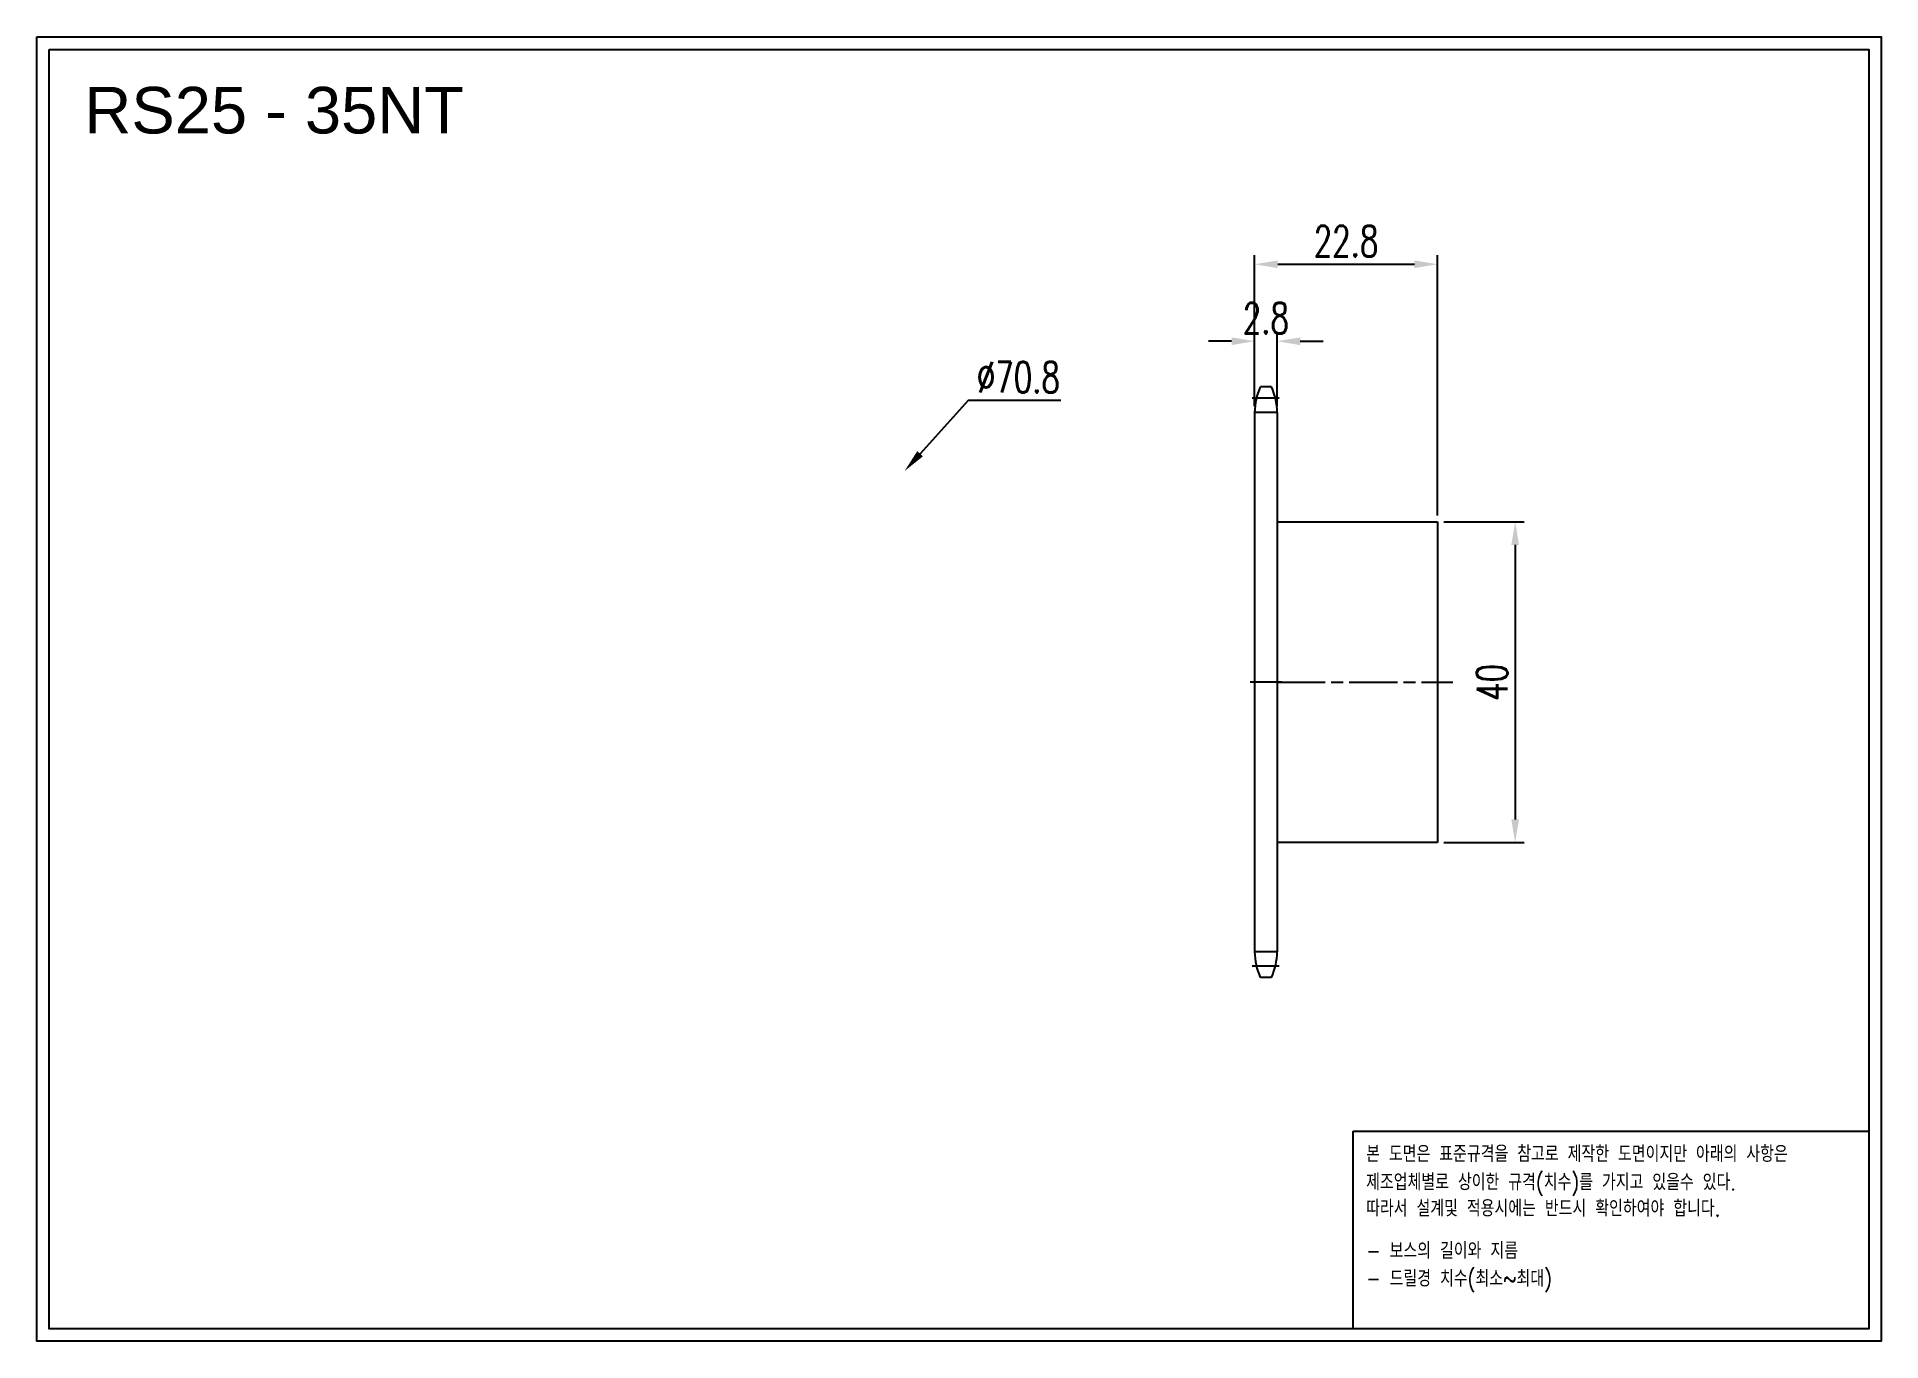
# Model space of a CAD drawing. Header units: millimetres. Extents: x -66885 to -66655, y 1448 to 1611.
import ezdxf

# ---------------------------------------------------------------- set-up
doc = ezdxf.new("R2010")
doc.units = ezdxf.units.MM
for name, pattern in [('AM_ISO02W050', [7.5, 6, -1.5]), ('AM_ISO02W050x2', [3.75, 3, -0.75]), ('AM_ISO08W050', [18, 12, -1.5, 3, -1.5]), ('AM_ISO08W050x2', [9, 6, -0.75, 1.5, -0.75])]:
    doc.linetypes.add(name, pattern=pattern)
for name, color, linetype, lineweight in [('AM_3N', 6, 'AM_ISO02W050', 25), ('AM_7', 4, 'AM_ISO08W050', 25), ('AM_7N', 4, 'AM_ISO08W050', 25)]:
    doc.layers.add(name, color=color, linetype=linetype, lineweight=lineweight)
doc.layers.add('S-DIM', color=7, linetype='Continuous')
doc.styles.add('HAN', font='ROMANS.shx', dxfattribs={"width": 0.7, "bigfont": 'whgtxt.shx'})
doc.styles.add('HSG', font='SIMPLEX.shx', dxfattribs={"width": 0.7, "bigfont": 'HSG.shx'})
doc.styles.get("Standard").update_dxf_attribs({"font": 'arial.ttf'})
doc.dimstyles.new('APP4', dxfattribs={"dimscale": 1.6, "dimtxt": 2.4, "dimasz": 1.8, "dimexe": 0.7, "dimexo": 0.5, "dimgap": 0.6, "dimtad": 1, "dimtoh": 1, "dimdec": 1, "dimrnd": 0.01, "dimzin": 9, "dimdsep": 46, "dimtxsty": 'HSG', "dimcen": 0, "dimclrd": 1, "dimclre": 1, "dimclrt": 256, "dimazin": 2, "dimtp": 1, "dimtm": 1, "dimtfac": 0.5, "dimtdec": 1, "dimtofl": 0, "dimtmove": 0, "dimatfit": 3, "dimfxl": 0, "dimtvp": 1, "dimtolj": 2, "dimlwd": -1, "dimlwe": -1, "dimarcsym": 0})

# ---------------------------------------------------------------- blocks, each defined once
blk = doc.blocks.new('*D2')
at = {"layer": 'Defpoints', "color": 0, "transparency": 16777216}
for p in [(-66710.64, 1550.11), (-66710.64, 1510.11), (-66700.95, 1510.11)]:
    blk.add_point(p, dxfattribs=at)
at = {"layer": 'S-DIM', "color": 1, "transparency": 16777216}
for p, q in [((-66709.84, 1550.11), (-66699.83, 1550.11)), ((-66700.95, 1547.23), (-66700.95, 1512.99)), ((-66709.84, 1510.11), (-66699.83, 1510.11))]:
    blk.add_line(p, q, dxfattribs=at)
for points in [[(-66701.43, 1547.23), (-66700.47, 1547.23), (-66700.95, 1550.11)], [(-66701.43, 1512.99), (-66700.47, 1512.99), (-66700.95, 1510.11)]]:
    blk.add_solid(points, dxfattribs=at)
at = {"layer": 'S-DIM', "transparency": 16777216, "insert": (-66703.83, 1530.08), "char_height": 3.84, "attachment_point": 5, "rotation": 90, "style": 'HSG'}
blk.add_mtext('\\A2;40', dxfattribs=at)
blk = doc.blocks.new('e567sfgjss')
for p, q in [((-66937.69, 488.79), (-66917.69, 488.79)), ((-66917.69, 488.79), (-66917.69, 448.79)), ((-66917.69, 448.79), (-66937.69, 448.79))]:
    blk.add_line(p, q)
at = {"layer": 'AM_7N', "linetype": 'AM_ISO08W050x2'}
blk.add_line((-66937.69, 468.79), (-66915.79, 468.79), dxfattribs=at)
blk = doc.blocks.new('*D3')
at = {"layer": 'Defpoints', "color": 0, "transparency": 16777216}
for p in [(-66777.09, 1556.45), (-66824.44, 1503.77)]:
    blk.add_point(p, dxfattribs=at)
at = {"layer": 'S-DIM', "color": 1, "transparency": 16777216}
for p, q in [((-66769.18, 1565.25), (-66775.17, 1558.59)), ((-66757.6, 1565.25), (-66769.18, 1565.25))]:
    blk.add_line(p, q, dxfattribs=at)
blk.add_solid([(-66775.52, 1558.92), (-66774.81, 1558.27), (-66777.09, 1556.45)], dxfattribs=at)
at = {"layer": 'S-DIM', "transparency": 16777216, "insert": (-66762.91, 1568.13), "char_height": 3.84, "attachment_point": 5, "style": 'HSG'}
blk.add_mtext('\\A2;∅70.8', dxfattribs=at)
blk = doc.blocks.new('*D4')
at = {"layer": 'Defpoints', "color": 0, "transparency": 16777216}
for p in [(-66730.64, 1572.62), (-66733.44, 1563.73), (-66730.64, 1563.73)]:
    blk.add_point(p, dxfattribs=at)
at = {"layer": 'S-DIM', "color": 1, "transparency": 16777216}
for p, q in [((-66733.44, 1564.53), (-66733.44, 1573.74)), ((-66730.64, 1564.53), (-66730.64, 1573.74)), ((-66736.32, 1572.62), (-66739.2, 1572.62)), ((-66727.76, 1572.62), (-66724.88, 1572.62))]:
    blk.add_line(p, q, dxfattribs=at)
for points in [[(-66736.32, 1573.1), (-66736.32, 1572.14), (-66733.44, 1572.62)], [(-66727.76, 1573.1), (-66727.76, 1572.14), (-66730.64, 1572.62)]]:
    blk.add_solid(points, dxfattribs=at)
at = {"layer": 'S-DIM', "transparency": 16777216, "insert": (-66732.04, 1575.5), "char_height": 3.84, "attachment_point": 5, "style": 'HSG'}
blk.add_mtext('\\A2;2.8', dxfattribs=at)
blk = doc.blocks.new('*D5')
at = {"layer": 'Defpoints', "color": 0, "transparency": 16777216}
for p in [(-66710.64, 1582.22), (-66733.44, 1563.73), (-66710.64, 1550.11)]:
    blk.add_point(p, dxfattribs=at)
at = {"layer": 'S-DIM', "color": 1, "transparency": 16777216}
for p, q in [((-66733.44, 1564.53), (-66733.44, 1583.34)), ((-66710.64, 1550.91), (-66710.64, 1583.34)), ((-66730.56, 1582.22), (-66713.52, 1582.22))]:
    blk.add_line(p, q, dxfattribs=at)
for points in [[(-66730.56, 1582.7), (-66730.56, 1581.74), (-66733.44, 1582.22)], [(-66713.52, 1582.7), (-66713.52, 1581.74), (-66710.64, 1582.22)]]:
    blk.add_solid(points, dxfattribs=at)
at = {"layer": 'S-DIM', "transparency": 16777216, "insert": (-66722.04, 1585.1), "char_height": 3.84, "attachment_point": 5, "style": 'HSG'}
blk.add_mtext('\\A2;22.8', dxfattribs=at)
blk = doc.blocks.new('notice1')
at = {"color": 4}
blk.add_lwpolyline([(-22142.12, 1735.9), (-22053.8, 1735.9), (-22053.8, 1702.07), (-22142.12, 1702.07)], close=True, dxfattribs=at)
at = {"color": 4, "style": 'HAN', "width": 0.8}
for s, p in [('본 도면은 표준규격을 참고로 제작한 도면이지만 아래의 사항은', (-22139.9, 1730.62)), ('제조업체별로 상이한 규격(치수)를 가지고 있을수 있다.', (-22139.9, 1725.78)), ('따라서 설계및 적용시에는 반드시 확인하여야 합니다.', (-22139.9, 1721.28)), ('- 보스의 길이와 지름', (-22139.9, 1714.03)), ('- 드릴경 치수(최소~최대)', (-22139.9, 1709.27))]:
    blk.add_text(s, height=2.7949, dxfattribs=at).set_placement(p)

msp = doc.modelspace()

# ---------------------------------------------------------------- linework, layer by layer
for p, q in [((-66731.35, 1566.93), (-66732.73, 1566.93)), ((-66733.44, 1563.73), (-66733.44, 1496.49)), ((-66730.64, 1563.73), (-66730.64, 1496.49)), ((-66731.35, 1493.29), (-66732.73, 1493.29))]:
    msp.add_line(p, q)
for points in [[(-66885.32, 1610.57), (-66655.31, 1610.57), (-66655.31, 1447.94), (-66885.32, 1447.94)], [(-66883.78, 1609.02), (-66656.86, 1609.02), (-66656.86, 1449.48), (-66883.78, 1449.48)]]:
    msp.add_lwpolyline(points, close=True)
for centre, start, end in [((-66725.84, 1563.73), 155.0989, 180), ((-66738.24, 1563.73), 0, 24.9011), ((-66725.84, 1496.49), 180, 204.9011), ((-66738.24, 1496.49), 335.0989, 0)]:
    msp.add_arc(centre, 7.6, start, end)
at = {"layer": 'AM_3N', "linetype": 'AM_ISO02W050x2'}
for p, q in [((-66730.64, 1563.73), (-66733.44, 1563.73)), ((-66730.64, 1496.49), (-66733.44, 1496.49))]:
    msp.add_line(p, q, dxfattribs=at)
at = {"layer": 'AM_7', "linetype": 'AM_ISO08W050x2'}
for p, q in [((-66730.37, 1565.53), (-66733.75, 1565.53)), ((-66730.06, 1530.11), (-66734.02, 1530.11)), ((-66730.37, 1494.69), (-66733.75, 1494.69))]:
    msp.add_line(p, q, dxfattribs=at)

# ---------------------------------------------------------------- block references
msp.add_blockref('e567sfgjss', (207.05, 1061.32))
at = {"xscale": 0.728, "yscale": 0.728, "zscale": 0.728}
msp.add_blockref('notice1', (-50601.69, 210.38), dxfattribs=at)

# ---------------------------------------------------------------- texts
msp.add_text('RS25 - 35NT', height=5.8085).set_placement((-66879.4, 1598.53))

# ---------------------------------------------------------------- dimensions: what is measured, and where the dimension line sits
at = {"layer": 'S-DIM'}
dim = msp.add_linear_dim(base=(-66710.64, 1582.22), p1=(-66733.44, 1563.73), p2=(-66710.64, 1550.11), dimstyle='APP4', dxfattribs=at)
dim.commit()
dim.dimension.update_dxf_attribs({"geometry": '*D5', "text_midpoint": (-66722.04, 1585.1)})
dim = msp.add_linear_dim(base=(-66730.64, 1572.62), p1=(-66733.44, 1563.73), p2=(-66730.64, 1563.73), dimstyle='APP4', dxfattribs=at)
dim.commit()
dim.dimension.update_dxf_attribs({"geometry": '*D4', "text_midpoint": (-66732.04, 1572.62), "dimtype": 128})
dim = msp.add_diameter_dim_2p(p1=(-66824.44, 1503.77), p2=(-66777.09, 1556.45), dimstyle='APP4', dxfattribs=at)
dim.commit()
dim.dimension.update_dxf_attribs({"geometry": '*D3', "text_midpoint": (-66762.91, 1565.25), "dimtype": 131})
dim = msp.add_linear_dim(base=(-66700.95, 1510.11), p1=(-66710.64, 1550.11), p2=(-66710.64, 1510.11), angle=90, dimstyle='APP4', dxfattribs=at)
dim.commit()
dim.dimension.update_dxf_attribs({"geometry": '*D2', "text_midpoint": (-66700.95, 1530.08), "dimtype": 128})

doc.saveas('drawing.dxf')
